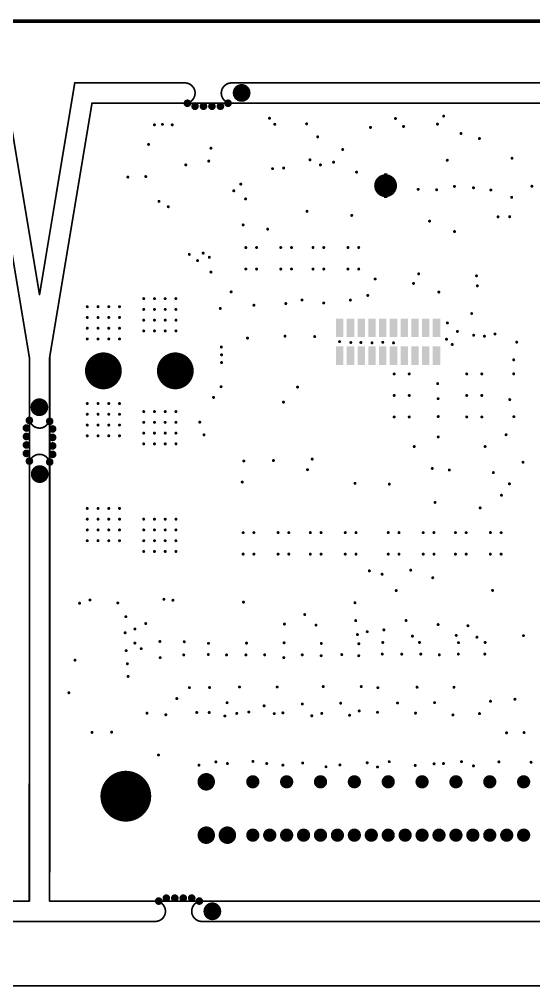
# Model space of a CAD drawing. Header units: inches. Extents: x -10 to 237, y -10 to 218.
# Drawn here: x 111.2 to 172, y -10.1 to 104.1 of the extents above; entities that cross this region are included whole.
import ezdxf

# ---------------------------------------------------------------- set-up
doc = ezdxf.new("R2010")
doc.units = ezdxf.units.IN
doc.header["$MEASUREMENT"] = 0
doc.layers.get('0').update_dxf_attribs({"color": 1})
doc.layers.add('1_DRL', color=12, linetype='Continuous')
doc.layers.add('3_GBS', color=52, linetype='Continuous')

# ---------------------------------------------------------------- blocks, each defined once
blk = doc.blocks.new('D11ROUND0_35001X0_35001')
at = {"const_width": 0.175005}
blk.add_lwpolyline([(0.087502, 0, 1), (-0.087502, 0, 1), (0.087502, 0)], format="xyb", dxfattribs=at)
blk = doc.blocks.new('D13ROUND1_1X1_1')
at = {"const_width": 0.55}
blk.add_lwpolyline([(0.275, 0, 1), (-0.275, 0, 1), (0.275, 0)], format="xyb", dxfattribs=at)
blk = doc.blocks.new('D14ROUND1_4X1_4')
at = {"const_width": 0.7}
blk.add_lwpolyline([(0.35, 0, 1), (-0.35, 0, 1), (0.35, 0)], format="xyb", dxfattribs=at)
blk = doc.blocks.new('D15ROUND1_6X1_6')
at = {"const_width": 0.8}
blk.add_lwpolyline([(0.4, 0, 1), (-0.4, 0, 1), (0.4, 0)], format="xyb", dxfattribs=at)
blk = doc.blocks.new('D16ROUND3_29999X3_29999')
at = {"const_width": 1.649995}
blk.add_lwpolyline([(0.824998, 0, 1), (-0.824998, 0, 1), (0.824998, 0)], format="xyb", dxfattribs=at)
blk = doc.blocks.new('D17ROUND4_05X4_05')
at = {"const_width": 2.025}
blk.add_lwpolyline([(1.0125, 0, 1), (-1.0125, 0, 1), (1.0125, 0)], format="xyb", dxfattribs=at)
blk = doc.blocks.new('D12ROUND0_7X0_7')
at = {"const_width": 0.35}
blk.add_lwpolyline([(0.175, 0, 1), (-0.175, 0, 1), (0.175, 0)], format="xyb", dxfattribs=at)
blk = doc.blocks.new('D19ROUND1_8X1_8')
at = {"const_width": 0.9}
blk.add_lwpolyline([(0.45, 0, 1), (-0.45, 0, 1), (0.45, 0)], format="xyb", dxfattribs=at)
blk = doc.blocks.new('D66RECTANGLE0_87118X2_19199')
blk.add_solid([(-0.43559, -1.095995), (0.43559, -1.095995), (-0.43559, 1.095995), (0.43559, 1.095995)])
blk = doc.blocks.new('D70ROUND6_00199X6_00199')
at = {"const_width": 3.000995}
blk.add_lwpolyline([(1.500498, 0, 1), (-1.500498, 0, 1), (1.500498, 0)], format="xyb", dxfattribs=at)
blk = doc.blocks.new('D71ROUND2_69999X2_69999')
at = {"const_width": 1.349995}
blk.add_lwpolyline([(0.674998, 0, 1), (-0.674998, 0, 1), (0.674998, 0)], format="xyb", dxfattribs=at)
blk = doc.blocks.new('D72ROUND2_06499X2_06499')
at = {"const_width": 1.032495}
blk.add_lwpolyline([(0.516247, 0, 1), (-0.516247, 0, 1), (0.516247, 0)], format="xyb", dxfattribs=at)
blk = doc.blocks.new('D74ROUND1_5605X1_5605')
at = {"const_width": 0.78025}
blk.add_lwpolyline([(0.390125, 0, 1), (-0.390125, 0, 1), (0.390125, 0)], format="xyb", dxfattribs=at)
blk = doc.blocks.new('D75ROUND4_35X4_35')
at = {"const_width": 2.175}
blk.add_lwpolyline([(1.0875, 0, 1), (-1.0875, 0, 1), (1.0875, 0)], format="xyb", dxfattribs=at)
blk = doc.blocks.new('D82ROUND0_9X0_9')
at = {"const_width": 0.45}
blk.add_lwpolyline([(0.225, 0, 1), (-0.225, 0, 1), (0.225, 0)], format="xyb", dxfattribs=at)
blk = doc.blocks.new('D87ROUND2_1X2_1')
at = {"const_width": 1.05}
blk.add_lwpolyline([(0.525, 0, 1), (-0.525, 0, 1), (0.525, 0)], format="xyb", dxfattribs=at)

msp = doc.modelspace()

# ---------------------------------------------------------------- linework, layer by layer
at = {"layer": '3_GBS'}
for points, const_width in [([(-9.99998, 103.86979), (237.19953, 103.86979)], 0.44), ([(-9.99998, 103.86979), (237.19953, 103.86979)], 0.2), ([(109.43163, 96.58302), (113.59731, 71.59521)], 0.2), ([(113.59731, 71.59521), (117.76301, 96.58302)], 0.2), ([(117.76301, 96.58302), (130.77474, 96.58302)], 0.2), ([(204.43459, 96.58302), (136.27473, 96.58302)], 0.2), ([(112.39985, 64.18313), (107.39862, 94.18302)], 0.2), ([(114.79987, 64.21366), (119.79603, 94.18302)], 0.2), ([(119.79603, 94.18302), (222.19338, 94.18302)], 0.2), ([(153.40729, 85.28822), (153.6525, 85.53265)], 0.01466), ([(112.39477, 0), (112.39985, 64.18313)], 0.2), ([(114.79477, 0), (114.79987, 64.21366)], 0.2), ([(114.79477, 64.18313), (114.79477, 0)], 0.2), ([(0, 0), (112.39477, 0)], 0.2), ([(111.68992, 0), (112.39477, 0)], 0.2), ([(227.18954, 0), (114.79477, 0)], 0.2), ([(92.90982, -2.4), (127.27475, -2.4)], 0.2), ([(132.77474, -2.4), (202.2046, -2.4)], 0.2), ([(-5.99999, -9.99998), (233.19953, -9.99998)], 0.2)]:
    msp.add_lwpolyline(points, dxfattribs=dict(at, const_width=const_width))
for points, const_width in [([(117.71301, 96.58302, 1), (117.81301, 96.58302, 1), (117.71301, 96.58302)], 0.1), ([(117.71301, 96.58302, 1), (117.81301, 96.58302, 1), (117.71301, 96.58302)], 0.1), ([(117.71301, 96.58302, 1), (117.81301, 96.58302, 1), (117.71301, 96.58302)], 0.1), ([(130.72474, 96.58302, 1), (130.82474, 96.58302, 1), (130.72474, 96.58302)], 0.1), ([(130.72474, 96.58302, 1), (130.82474, 96.58302, 1), (130.72474, 96.58302)], 0.1), ([(136.22473, 96.58302, 1), (136.32473, 96.58302, 1), (136.22473, 96.58302)], 0.1), ([(136.22473, 96.58302, 1), (136.32473, 96.58302, 1), (136.22473, 96.58302)], 0.1), ([(136.22473, 96.58302, 1), (136.32473, 96.58302, 1), (136.22473, 96.58302)], 0.1), ([(119.74603, 94.18302, 1), (119.84603, 94.18302, 1), (119.74603, 94.18302)], 0.1), ([(119.74603, 94.18302, 1), (119.84603, 94.18302, 1), (119.74603, 94.18302)], 0.1), ([(119.74603, 94.18302, 1), (119.84603, 94.18302, 1), (119.74603, 94.18302)], 0.1), ([(130.72474, 94.18302, 1), (130.82474, 94.18302, 1), (130.72474, 94.18302)], 0.1), ([(130.72474, 94.18302, 1), (130.82474, 94.18302, 1), (130.72474, 94.18302)], 0.1), ([(136.22473, 94.18302, 1), (136.32473, 94.18302, 1), (136.22473, 94.18302)], 0.1), ([(153.403625, 85.28822, 1), (153.410955, 85.28822, 1), (153.403625, 85.28822)], 0.00733), ([(153.648835, 85.53265, 1), (153.656165, 85.53265, 1), (153.648835, 85.53265)], 0.00733), ([(153.648835, 85.53265, 1), (153.656165, 85.53265, 1), (153.648835, 85.53265)], 0.00733), ([(113.54731, 71.59521, 1), (113.64731, 71.59521, 1), (113.54731, 71.59521)], 0.1), ([(113.54731, 71.59521, 1), (113.64731, 71.59521, 1), (113.54731, 71.59521)], 0.1), ([(113.54731, 71.59521, 1), (113.64731, 71.59521, 1), (113.54731, 71.59521)], 0.1), ([(112.34985, 64.18313, 1), (112.44985, 64.18313, 1), (112.34985, 64.18313)], 0.1), ([(112.34985, 64.18313, 1), (112.44985, 64.18313, 1), (112.34985, 64.18313)], 0.1), ([(112.34985, 64.18313, 1), (112.44985, 64.18313, 1), (112.34985, 64.18313)], 0.1), ([(114.74477, 64.18313, 1), (114.84477, 64.18313, 1), (114.74477, 64.18313)], 0.1), ([(114.74987, 64.21366, 1), (114.84987, 64.21366, 1), (114.74987, 64.21366)], 0.1), ([(114.74987, 64.21366, 1), (114.84987, 64.21366, 1), (114.74987, 64.21366)], 0.1), ([(114.74987, 64.21366, 1), (114.84987, 64.21366, 1), (114.74987, 64.21366)], 0.1), ([(112.34906, 57.03989, 1), (112.44906, 57.03989, 1), (112.34906, 57.03989)], 0.1), ([(114.74906, 57.03989, 1), (114.84906, 57.03989, 1), (114.74906, 57.03989)], 0.1), ([(112.34906, 51.5399, 1), (112.44906, 51.5399, 1), (112.34906, 51.5399)], 0.1), ([(114.74906, 51.5399, 1), (114.84906, 51.5399, 1), (114.74906, 51.5399)], 0.1), ([(111.63992, 0, 1), (111.73992, 0, 1), (111.63992, 0)], 0.1), ([(112.34477, 0, 1), (112.44477, 0, 1), (112.34477, 0)], 0.1), ([(112.34477, 0, 1), (112.44477, 0, 1), (112.34477, 0)], 0.1), ([(112.34477, 0, 1), (112.44477, 0, 1), (112.34477, 0)], 0.1), ([(112.34477, 0, 1), (112.44477, 0, 1), (112.34477, 0)], 0.1), ([(112.34477, 0, 1), (112.44477, 0, 1), (112.34477, 0)], 0.1), ([(114.74477, 0, 1), (114.84477, 0, 1), (114.74477, 0)], 0.1), ([(114.74477, 0, 1), (114.84477, 0, 1), (114.74477, 0)], 0.1), ([(114.74477, 0, 1), (114.84477, 0, 1), (114.74477, 0)], 0.1), ([(114.74477, 0, 1), (114.84477, 0, 1), (114.74477, 0)], 0.1), ([(114.74477, 0, 1), (114.84477, 0, 1), (114.74477, 0)], 0.1), ([(127.22475, 0, 1), (127.32475, 0, 1), (127.22475, 0)], 0.1), ([(132.72474, 0, 1), (132.82474, 0, 1), (132.72474, 0)], 0.1), ([(127.22475, -2.4, 1), (127.32475, -2.4, 1), (127.22475, -2.4)], 0.1), ([(127.22475, -2.4, 1), (127.32475, -2.4, 1), (127.22475, -2.4)], 0.1), ([(127.22475, -2.4, 1), (127.32475, -2.4, 1), (127.22475, -2.4)], 0.1), ([(132.72474, -2.4, 1), (132.82474, -2.4, 1), (132.72474, -2.4)], 0.1), ([(132.72474, -2.4, 1), (132.82474, -2.4, 1), (132.72474, -2.4)], 0.1)]:
    msp.add_lwpolyline(points, format="xyb", close=True, dxfattribs=dict(at, const_width=const_width))
at = {"layer": '3_GBS', "const_width": 0.2}
for points in [[(130.77474, 96.58302, -1), (130.77474, 94.18302)], [(136.27473, 96.58302, 0.414214), (135.07473, 95.38302), (135.07473, 95.38302, 0.414214), (136.27473, 94.18302)], [(112.39906, 57.03989, 0.414214), (113.59906, 55.83989), (113.59906, 55.83989, 0.414214), (114.79906, 57.03989)], [(114.79906, 51.5399, 0.414214), (113.59906, 52.7399), (113.59906, 52.7399, 0.414214), (112.39906, 51.5399)], [(127.27475, -2.4, 1), (127.27475, 0)], [(132.77474, 0, 0.414214), (131.57474, -1.2), (131.57474, -1.2, 0.414214), (132.77474, -2.4)]]:
    msp.add_lwpolyline(points, format="xyb", dxfattribs=at)
at = {"layer": '3_GBS'}
for points in [[(154.65782, 85.79639), (154.65782, 85.81135), (154.30671, 85.81135), (154.30671, 85.79639)], [(154.65782, 83.09865), (154.65782, 83.11361), (154.30671, 83.11361), (154.30671, 83.09865)]]:
    msp.add_lwpolyline(points, close=True, dxfattribs=at)

# ---------------------------------------------------------------- block references
at = {"layer": '1_DRL'}
for name, p in [('D19ROUND1_8X1_8', (137.47631, 95.40606)), ('D12ROUND0_7X0_7', (131.06931, 94.18302)), ('D12ROUND0_7X0_7', (131.96933, 93.83301)), ('D12ROUND0_7X0_7', (132.96933, 93.83301)), ('D12ROUND0_7X0_7', (133.96933, 93.83301)), ('D12ROUND0_7X0_7', (134.96933, 93.83301)), ('D12ROUND0_7X0_7', (135.86932, 94.18302)), ('D11ROUND0_35001X0_35001', (140.76881, 92.4179)), ('D11ROUND0_35001X0_35001', (155.65321, 92.38488)), ('D11ROUND0_35001X0_35001', (161.34535, 92.66936)), ('D11ROUND0_35001X0_35001', (127.17981, 91.63812)), ('D11ROUND0_35001X0_35001', (128.11961, 91.694)), ('D11ROUND0_35001X0_35001', (129.27531, 91.63812)), ('D11ROUND0_35001X0_35001', (141.39111, 91.69908)), ('D11ROUND0_35001X0_35001', (145.15285, 91.7575)), ('D11ROUND0_35001X0_35001', (152.69919, 91.33078)), ('D11ROUND0_35001X0_35001', (156.60571, 91.44508)), ('D11ROUND0_35001X0_35001', (160.61383, 91.72194)), ('D11ROUND0_35001X0_35001', (146.46095, 90.22334)), ('D11ROUND0_35001X0_35001', (163.39259, 90.61958)), ('D11ROUND0_35001X0_35001', (126.48639, 89.32926)), ('D11ROUND0_35001X0_35001', (165.57699, 90.02268)), ('D11ROUND0_35001X0_35001', (133.84985, 88.87714)), ('D11ROUND0_35001X0_35001', (149.41751, 88.72982)), ('D11ROUND0_35001X0_35001', (130.87805, 86.90864)), ('D11ROUND0_35001X0_35001', (133.59077, 87.35822)), ('D11ROUND0_35001X0_35001', (145.54909, 87.503)), ('D11ROUND0_35001X0_35001', (146.78607, 86.9061)), ('D11ROUND0_35001X0_35001', (148.34055, 87.22868)), ('D11ROUND0_35001X0_35001', (161.77207, 87.4522)), ('D11ROUND0_35001X0_35001', (169.42001, 87.6935)), ('D11ROUND0_35001X0_35001', (124.03783, 85.47354)), ('D11ROUND0_35001X0_35001', (126.14857, 85.52942)), ('D11ROUND0_35001X0_35001', (141.13203, 86.4616)), ('D11ROUND0_35001X0_35001', (142.44521, 86.5378)), ('D11ROUND0_35001X0_35001', (151.05835, 86.05266)), ('D11ROUND0_35001X0_35001', (137.37537, 84.63534)), ('D15ROUND1_6X1_6', (154.48227, 84.455)), ('D11ROUND0_35001X0_35001', (162.61789, 84.37118)), ('D11ROUND0_35001X0_35001', (171.76697, 84.38896)), ('D11ROUND0_35001X0_35001', (136.54987, 83.85048)), ('D11ROUND0_35001X0_35001', (158.33037, 84.02066)), ('D11ROUND0_35001X0_35001', (160.51477, 83.9724)), ('D11ROUND0_35001X0_35001', (164.87087, 84.20608)), ('D11ROUND0_35001X0_35001', (166.91557, 83.94192)), ('D11ROUND0_35001X0_35001', (127.71067, 82.60334)), ('D11ROUND0_35001X0_35001', (137.94433, 82.88782)), ('D11ROUND0_35001X0_35001', (169.38191, 83.07578)), ('D11ROUND0_35001X0_35001', (128.81049, 81.96834)), ('D11ROUND0_35001X0_35001', (145.19857, 81.42986)), ('D11ROUND0_35001X0_35001', (150.48431, 80.94472)), ('D11ROUND0_35001X0_35001', (137.64969, 79.8195)), ('D11ROUND0_35001X0_35001', (159.68165, 80.27162)), ('D11ROUND0_35001X0_35001', (167.76901, 80.77962)), ('D11ROUND0_35001X0_35001', (169.14569, 80.79232)), ('D11ROUND0_35001X0_35001', (140.55037, 79.32674)), ('D11ROUND0_35001X0_35001', (162.62805, 79.03972)), ('D11ROUND0_35001X0_35001', (131.29461, 76.34224)), ('D11ROUND0_35001X0_35001', (132.93037, 76.49464)), ('D11ROUND0_35001X0_35001', (137.97227, 77.1525)), ('D11ROUND0_35001X0_35001', (139.24227, 77.1525)), ('D11ROUND0_35001X0_35001', (142.09977, 77.1525)), ('D11ROUND0_35001X0_35001', (143.36977, 77.1525)), ('D11ROUND0_35001X0_35001', (145.90977, 77.1525)), ('D11ROUND0_35001X0_35001', (147.17977, 77.1525)), ('D11ROUND0_35001X0_35001', (150.03727, 77.1525)), ('D11ROUND0_35001X0_35001', (151.30727, 77.1525)), ('D11ROUND0_35001X0_35001', (132.27251, 75.60564)), ('D11ROUND0_35001X0_35001', (133.65935, 76.00188)), ('D11ROUND0_35001X0_35001', (133.84985, 74.25944)), ('D11ROUND0_35001X0_35001', (137.97227, 74.6125)), ('D11ROUND0_35001X0_35001', (139.24227, 74.6125)), ('D11ROUND0_35001X0_35001', (142.09977, 74.6125)), ('D11ROUND0_35001X0_35001', (143.36977, 74.6125)), ('D11ROUND0_35001X0_35001', (145.90977, 74.6125)), ('D11ROUND0_35001X0_35001', (147.17977, 74.6125)), ('D11ROUND0_35001X0_35001', (150.03727, 74.6125)), ('D11ROUND0_35001X0_35001', (151.30727, 74.6125)), ('D11ROUND0_35001X0_35001', (153.25545, 73.43648)), ('D11ROUND0_35001X0_35001', (157.78681, 72.92086)), ('D11ROUND0_35001X0_35001', (158.39387, 74.04354)), ('D11ROUND0_35001X0_35001', (165.22393, 73.8124)), ('D11ROUND0_35001X0_35001', (136.23237, 71.9201)), ('D11ROUND0_35001X0_35001', (160.77639, 71.8947)), ('D11ROUND0_35001X0_35001', (165.32553, 72.6313)), ('D11ROUND0_35001X0_35001', (125.90727, 71.12)), ('D11ROUND0_35001X0_35001', (127.17727, 71.12)), ('D11ROUND0_35001X0_35001', (128.44727, 71.12)), ('D11ROUND0_35001X0_35001', (129.71727, 71.12)), ('D11ROUND0_35001X0_35001', (144.60675, 70.95744)), ('D11ROUND0_35001X0_35001', (150.32175, 70.95236)), ('D11ROUND0_35001X0_35001', (152.38169, 71.49846)), ('D11ROUND0_35001X0_35001', (119.23977, 70.1675)), ('D11ROUND0_35001X0_35001', (120.50977, 70.1675)), ('D11ROUND0_35001X0_35001', (121.77977, 70.1675)), ('D11ROUND0_35001X0_35001', (123.04977, 70.1675)), ('D11ROUND0_35001X0_35001', (125.90727, 69.85)), ('D11ROUND0_35001X0_35001', (127.17727, 69.85)), ('D11ROUND0_35001X0_35001', (128.44727, 69.85)), ('D11ROUND0_35001X0_35001', (129.71727, 69.85)), ('D11ROUND0_35001X0_35001', (134.95475, 69.96176)), ('D11ROUND0_35001X0_35001', (138.92477, 70.34276)), ('D11ROUND0_35001X0_35001', (142.69667, 70.54342)), ('D11ROUND0_35001X0_35001', (147.17215, 70.60438)), ('D11ROUND0_35001X0_35001', (119.23977, 68.8975)), ('D11ROUND0_35001X0_35001', (120.50977, 68.8975)), ('D11ROUND0_35001X0_35001', (121.77977, 68.8975)), ('D11ROUND0_35001X0_35001', (123.04977, 68.8975)), ('D11ROUND0_35001X0_35001', (125.90727, 68.58)), ('D11ROUND0_35001X0_35001', (127.17727, 68.58)), ('D11ROUND0_35001X0_35001', (128.44727, 68.58)), ('D11ROUND0_35001X0_35001', (129.71727, 68.58)), ('D11ROUND0_35001X0_35001', (164.65243, 69.35724)), ('D11ROUND0_35001X0_35001', (119.23977, 67.6275)), ('D11ROUND0_35001X0_35001', (120.50977, 67.6275)), ('D11ROUND0_35001X0_35001', (121.77977, 67.6275)), ('D11ROUND0_35001X0_35001', (123.04977, 67.6275)), ('D11ROUND0_35001X0_35001', (125.90727, 67.31)), ('D11ROUND0_35001X0_35001', (127.17727, 67.31)), ('D11ROUND0_35001X0_35001', (128.44727, 67.31)), ('D11ROUND0_35001X0_35001', (129.71727, 67.31)), ('D11ROUND0_35001X0_35001', (161.78731, 68.24726)), ('D11ROUND0_35001X0_35001', (162.96587, 67.25412)), ('D11ROUND0_35001X0_35001', (119.23977, 66.3575)), ('D11ROUND0_35001X0_35001', (120.50977, 66.3575)), ('D11ROUND0_35001X0_35001', (121.77977, 66.3575)), ('D11ROUND0_35001X0_35001', (123.04977, 66.3575)), ('D11ROUND0_35001X0_35001', (138.17293, 66.46418)), ('D11ROUND0_35001X0_35001', (142.60015, 66.69532)), ('D11ROUND0_35001X0_35001', (146.10789, 66.63944)), ('D11ROUND0_35001X0_35001', (161.68063, 66.32702)), ('D11ROUND0_35001X0_35001', (164.88865, 66.79692)), ('D11ROUND0_35001X0_35001', (166.16119, 66.68516)), ('D11ROUND0_35001X0_35001', (167.40833, 66.94424)), ('D11ROUND0_35001X0_35001', (135.07921, 65.405)), ('D11ROUND0_35001X0_35001', (149.04921, 66.04254)), ('D11ROUND0_35001X0_35001', (150.37763, 65.94094)), ('D11ROUND0_35001X0_35001', (151.56635, 65.94094)), ('D11ROUND0_35001X0_35001', (152.87953, 65.89776)), ('D11ROUND0_35001X0_35001', (154.14953, 65.9638)), ('D11ROUND0_35001X0_35001', (155.41953, 65.89776)), ('D11ROUND0_35001X0_35001', (162.36135, 65.7098)), ('D11ROUND0_35001X0_35001', (169.97373, 65.97904)), ('D17ROUND4_05X4_05', (121.14223, 62.59576)), ('D17ROUND4_05X4_05', (129.64107, 62.59576)), ('D11ROUND0_35001X0_35001', (135.10461, 64.48552)), ('D11ROUND0_35001X0_35001', (169.61559, 63.88862)), ('D11ROUND0_35001X0_35001', (135.10461, 63.57112)), ('D11ROUND0_35001X0_35001', (155.49827, 62.23)), ('D11ROUND0_35001X0_35001', (157.27627, 62.23)), ('D11ROUND0_35001X0_35001', (164.07077, 62.23)), ('D11ROUND0_35001X0_35001', (165.84877, 62.23)), ('D11ROUND0_35001X0_35001', (169.61305, 62.24778)), ('D11ROUND0_35001X0_35001', (135.04365, 60.72124)), ('D11ROUND0_35001X0_35001', (144.08605, 60.6806)), ('D11ROUND0_35001X0_35001', (160.63415, 61.087)), ('D11ROUND0_35001X0_35001', (134.15465, 59.45886)), ('D11ROUND0_35001X0_35001', (155.49827, 59.69)), ('D11ROUND0_35001X0_35001', (157.27627, 59.69)), ('D11ROUND0_35001X0_35001', (160.68495, 59.309)), ('D11ROUND0_35001X0_35001', (164.07077, 59.69)), ('D11ROUND0_35001X0_35001', (165.84877, 59.69)), ('D19ROUND1_8X1_8', (113.57808, 58.30311)), ('D11ROUND0_35001X0_35001', (119.23977, 58.7375)), ('D11ROUND0_35001X0_35001', (120.50977, 58.7375)), ('D11ROUND0_35001X0_35001', (121.77977, 58.7375)), ('D11ROUND0_35001X0_35001', (123.04977, 58.7375)), ('D11ROUND0_35001X0_35001', (142.41727, 58.9026)), ('D11ROUND0_35001X0_35001', (169.15077, 59.20232)), ('D12ROUND0_7X0_7', (112.39906, 56.7453)), ('D11ROUND0_35001X0_35001', (119.23977, 57.4675)), ('D11ROUND0_35001X0_35001', (120.50977, 57.4675)), ('D11ROUND0_35001X0_35001', (121.77977, 57.4675)), ('D11ROUND0_35001X0_35001', (123.04977, 57.4675)), ('D11ROUND0_35001X0_35001', (125.90727, 57.785)), ('D11ROUND0_35001X0_35001', (127.17727, 57.785)), ('D11ROUND0_35001X0_35001', (128.44727, 57.785)), ('D11ROUND0_35001X0_35001', (129.71727, 57.785)), ('D11ROUND0_35001X0_35001', (155.49827, 57.15)), ('D11ROUND0_35001X0_35001', (157.27627, 57.15)), ('D11ROUND0_35001X0_35001', (160.70527, 57.19826)), ('D11ROUND0_35001X0_35001', (164.07077, 57.15)), ('D11ROUND0_35001X0_35001', (165.84877, 57.15)), ('D11ROUND0_35001X0_35001', (169.63337, 57.18302)), ('D12ROUND0_7X0_7', (112.04908, 55.8453)), ('D12ROUND0_7X0_7', (114.79906, 56.63448)), ('D12ROUND0_7X0_7', (115.14907, 55.73448)), ('D11ROUND0_35001X0_35001', (119.23977, 56.1975)), ('D11ROUND0_35001X0_35001', (120.50977, 56.1975)), ('D11ROUND0_35001X0_35001', (121.77977, 56.1975)), ('D11ROUND0_35001X0_35001', (123.04977, 56.1975)), ('D11ROUND0_35001X0_35001', (125.90727, 56.515)), ('D11ROUND0_35001X0_35001', (127.17727, 56.515)), ('D11ROUND0_35001X0_35001', (128.44727, 56.515)), ('D11ROUND0_35001X0_35001', (129.71727, 56.515)), ('D11ROUND0_35001X0_35001', (132.52905, 56.53532)), ('D12ROUND0_7X0_7', (112.04908, 54.84531)), ('D12ROUND0_7X0_7', (115.14907, 54.73449)), ('D11ROUND0_35001X0_35001', (119.23977, 54.9275)), ('D11ROUND0_35001X0_35001', (120.50977, 54.9275)), ('D11ROUND0_35001X0_35001', (121.77977, 54.9275)), ('D11ROUND0_35001X0_35001', (123.04977, 54.9275)), ('D11ROUND0_35001X0_35001', (125.90727, 55.245)), ('D11ROUND0_35001X0_35001', (127.17727, 55.245)), ('D11ROUND0_35001X0_35001', (128.44727, 55.245)), ('D11ROUND0_35001X0_35001', (129.71727, 55.245)), ('D11ROUND0_35001X0_35001', (133.02689, 55.0418)), ('D11ROUND0_35001X0_35001', (160.70527, 54.79034)), ('D11ROUND0_35001X0_35001', (168.71643, 55.0545)), ('D12ROUND0_7X0_7', (112.04908, 53.84531)), ('D12ROUND0_7X0_7', (115.14907, 53.73449)), ('D11ROUND0_35001X0_35001', (125.90727, 53.975)), ('D11ROUND0_35001X0_35001', (127.17727, 53.975)), ('D11ROUND0_35001X0_35001', (128.44727, 53.975)), ('D11ROUND0_35001X0_35001', (129.71727, 53.975)), ('D11ROUND0_35001X0_35001', (157.86555, 53.6575)), ('D11ROUND0_35001X0_35001', (166.23739, 53.6575)), ('D12ROUND0_7X0_7', (112.04908, 52.84531)), ('D12ROUND0_7X0_7', (115.14907, 52.73449)), ('D12ROUND0_7X0_7', (112.39909, 51.94531)), ('D12ROUND0_7X0_7', (114.79906, 51.83447)), ('D11ROUND0_35001X0_35001', (137.73605, 51.94808)), ('D11ROUND0_35001X0_35001', (141.23617, 52.00904)), ('D11ROUND0_35001X0_35001', (145.81579, 52.17922)), ('D11ROUND0_35001X0_35001', (170.72049, 51.80584)), ('D19ROUND1_8X1_8', (113.62548, 50.40851)), ('D11ROUND0_35001X0_35001', (145.25699, 50.927)), ('D11ROUND0_35001X0_35001', (159.99915, 51.07432)), ('D11ROUND0_35001X0_35001', (162.01591, 50.8889)), ('D11ROUND0_35001X0_35001', (167.21275, 50.5841)), ('D11ROUND0_35001X0_35001', (137.54809, 49.4665)), ('D11ROUND0_35001X0_35001', (150.87293, 49.3141)), ('D11ROUND0_35001X0_35001', (154.92423, 49.2125)), ('D11ROUND0_35001X0_35001', (169.12029, 49.25822)), ('D11ROUND0_35001X0_35001', (168.17287, 47.90948)), ('D11ROUND0_35001X0_35001', (160.32427, 47.0662)), ('D11ROUND0_35001X0_35001', (119.23977, 46.355)), ('D11ROUND0_35001X0_35001', (120.50977, 46.355)), ('D11ROUND0_35001X0_35001', (121.77977, 46.355)), ('D11ROUND0_35001X0_35001', (123.04977, 46.355)), ('D11ROUND0_35001X0_35001', (165.65319, 46.41342)), ('D11ROUND0_35001X0_35001', (119.23977, 45.085)), ('D11ROUND0_35001X0_35001', (120.50977, 45.085)), ('D11ROUND0_35001X0_35001', (121.77977, 45.085)), ('D11ROUND0_35001X0_35001', (123.04977, 45.085)), ('D11ROUND0_35001X0_35001', (125.90727, 45.085)), ('D11ROUND0_35001X0_35001', (127.17727, 45.085)), ('D11ROUND0_35001X0_35001', (128.44727, 45.085)), ('D11ROUND0_35001X0_35001', (129.71727, 45.085)), ('D11ROUND0_35001X0_35001', (119.23977, 43.815)), ('D11ROUND0_35001X0_35001', (120.50977, 43.815)), ('D11ROUND0_35001X0_35001', (121.77977, 43.815)), ('D11ROUND0_35001X0_35001', (123.04977, 43.815)), ('D11ROUND0_35001X0_35001', (125.90727, 43.815)), ('D11ROUND0_35001X0_35001', (127.17727, 43.815)), ('D11ROUND0_35001X0_35001', (128.44727, 43.815)), ('D11ROUND0_35001X0_35001', (129.71727, 43.815)), ('D11ROUND0_35001X0_35001', (137.65477, 43.4975)), ('D11ROUND0_35001X0_35001', (138.92477, 43.4975)), ('D11ROUND0_35001X0_35001', (141.78227, 43.4975)), ('D11ROUND0_35001X0_35001', (143.05227, 43.4975)), ('D11ROUND0_35001X0_35001', (145.59227, 43.4975)), ('D11ROUND0_35001X0_35001', (146.86227, 43.4975)), ('D11ROUND0_35001X0_35001', (149.71977, 43.4975)), ('D11ROUND0_35001X0_35001', (150.98977, 43.4975)), ('D11ROUND0_35001X0_35001', (154.79977, 43.4975)), ('D11ROUND0_35001X0_35001', (156.06977, 43.4975)), ('D11ROUND0_35001X0_35001', (158.92727, 43.4975)), ('D11ROUND0_35001X0_35001', (160.19727, 43.4975)), ('D11ROUND0_35001X0_35001', (162.73727, 43.4975)), ('D11ROUND0_35001X0_35001', (164.00727, 43.4975)), ('D11ROUND0_35001X0_35001', (166.86477, 43.4975)), ('D11ROUND0_35001X0_35001', (168.13477, 43.4975)), ('D11ROUND0_35001X0_35001', (119.23977, 42.545)), ('D11ROUND0_35001X0_35001', (120.50977, 42.545)), ('D11ROUND0_35001X0_35001', (121.77977, 42.545)), ('D11ROUND0_35001X0_35001', (123.04977, 42.545)), ('D11ROUND0_35001X0_35001', (125.90727, 42.545)), ('D11ROUND0_35001X0_35001', (127.17727, 42.545)), ('D11ROUND0_35001X0_35001', (128.44727, 42.545)), ('D11ROUND0_35001X0_35001', (129.71727, 42.545)), ('D11ROUND0_35001X0_35001', (125.90727, 41.275)), ('D11ROUND0_35001X0_35001', (127.17727, 41.275)), ('D11ROUND0_35001X0_35001', (128.44727, 41.275)), ('D11ROUND0_35001X0_35001', (129.71727, 41.275)), ('D11ROUND0_35001X0_35001', (137.65477, 40.9575)), ('D11ROUND0_35001X0_35001', (138.92477, 40.9575)), ('D11ROUND0_35001X0_35001', (141.78227, 40.9575)), ('D11ROUND0_35001X0_35001', (143.05227, 40.9575)), ('D11ROUND0_35001X0_35001', (145.59227, 40.9575)), ('D11ROUND0_35001X0_35001', (146.86227, 40.9575)), ('D11ROUND0_35001X0_35001', (149.71977, 40.9575)), ('D11ROUND0_35001X0_35001', (150.98977, 40.9575)), ('D11ROUND0_35001X0_35001', (154.79977, 40.9575)), ('D11ROUND0_35001X0_35001', (156.06977, 40.9575)), ('D11ROUND0_35001X0_35001', (158.92727, 40.9575)), ('D11ROUND0_35001X0_35001', (160.19727, 40.9575)), ('D11ROUND0_35001X0_35001', (162.73727, 40.9575)), ('D11ROUND0_35001X0_35001', (164.00727, 40.9575)), ('D11ROUND0_35001X0_35001', (166.86477, 40.9575)), ('D11ROUND0_35001X0_35001', (168.13477, 40.9575)), ('D11ROUND0_35001X0_35001', (152.56965, 38.98392)), ('D11ROUND0_35001X0_35001', (157.44899, 39.0652)), ('D11ROUND0_35001X0_35001', (154.06825, 38.58514)), ('D11ROUND0_35001X0_35001', (160.05249, 38.1762)), ('D11ROUND0_35001X0_35001', (155.73957, 36.65982)), ('D11ROUND0_35001X0_35001', (167.12639, 36.68014)), ('D11ROUND0_35001X0_35001', (119.55727, 35.54476)), ('D11ROUND0_35001X0_35001', (128.29487, 35.62604)), ('D11ROUND0_35001X0_35001', (129.35913, 35.51174)), ('D11ROUND0_35001X0_35001', (137.69287, 35.2933)), ('D11ROUND0_35001X0_35001', (118.32537, 35.16122)), ('D11ROUND0_35001X0_35001', (122.84403, 35.19424)), ('D11ROUND0_35001X0_35001', (150.86785, 35.22218)), ('D11ROUND0_35001X0_35001', (123.79399, 33.57626)), ('D11ROUND0_35001X0_35001', (144.92679, 33.82518)), ('D11ROUND0_35001X0_35001', (150.94913, 33.11144)), ('D11ROUND0_35001X0_35001', (156.90035, 33.11906)), ('D11ROUND0_35001X0_35001', (124.87095, 32.12084)), ('D11ROUND0_35001X0_35001', (126.14349, 32.76346)), ('D11ROUND0_35001X0_35001', (142.52903, 32.7025)), ('D11ROUND0_35001X0_35001', (146.26283, 32.58058)), ('D11ROUND0_35001X0_35001', (152.31311, 31.8008)), ('D11ROUND0_35001X0_35001', (154.28161, 32.0167)), ('D11ROUND0_35001X0_35001', (160.69003, 32.64408)), ('D11ROUND0_35001X0_35001', (164.21301, 32.50946)), ('D11ROUND0_35001X0_35001', (123.71271, 31.67888)), ('D11ROUND0_35001X0_35001', (151.15233, 31.46044)), ('D11ROUND0_35001X0_35001', (157.65727, 31.27502)), ('D11ROUND0_35001X0_35001', (162.82871, 31.369)), ('D11ROUND0_35001X0_35001', (165.27727, 31.1531)), ('D11ROUND0_35001X0_35001', (170.76875, 31.33344)), ('D11ROUND0_35001X0_35001', (123.83463, 29.56814)), ('D11ROUND0_35001X0_35001', (124.86841, 30.45714)), ('D11ROUND0_35001X0_35001', (125.61517, 29.79928)), ('D11ROUND0_35001X0_35001', (127.81735, 30.64764)), ('D11ROUND0_35001X0_35001', (130.70279, 30.6197)), ('D11ROUND0_35001X0_35001', (133.56537, 30.4292)), ('D11ROUND0_35001X0_35001', (138.05355, 30.4546)), ('D11ROUND0_35001X0_35001', (142.49093, 30.4927)), ('D11ROUND0_35001X0_35001', (146.89021, 30.41904)), ('D11ROUND0_35001X0_35001', (151.32251, 30.37586)), ('D11ROUND0_35001X0_35001', (154.15207, 30.5308)), ('D11ROUND0_35001X0_35001', (158.48785, 30.5308)), ('D11ROUND0_35001X0_35001', (163.09287, 30.5054)), ('D11ROUND0_35001X0_35001', (166.24755, 30.5308)), ('D11ROUND0_35001X0_35001', (117.78689, 28.44292)), ('D11ROUND0_35001X0_35001', (127.85037, 28.7401)), ('D11ROUND0_35001X0_35001', (130.63167, 29.0576)), ('D11ROUND0_35001X0_35001', (133.53997, 29.11094)), ('D11ROUND0_35001X0_35001', (135.69389, 29.0576)), ('D11ROUND0_35001X0_35001', (137.98497, 29.06268)), ('D11ROUND0_35001X0_35001', (140.19477, 29.0703)), ('D11ROUND0_35001X0_35001', (142.45537, 28.7401)), ('D11ROUND0_35001X0_35001', (144.63977, 29.0703)), ('D11ROUND0_35001X0_35001', (146.87497, 28.9687)), ('D11ROUND0_35001X0_35001', (149.30067, 29.0957)), ('D11ROUND0_35001X0_35001', (151.30981, 28.9687)), ('D11ROUND0_35001X0_35001', (154.09365, 29.1592)), ('D11ROUND0_35001X0_35001', (156.38981, 29.15158)), ('D11ROUND0_35001X0_35001', (158.63771, 29.1592)), ('D11ROUND0_35001X0_35001', (160.83227, 29.0703)), ('D11ROUND0_35001X0_35001', (163.07763, 29.1592)), ('D11ROUND0_35001X0_35001', (166.20437, 29.1592)), ('D11ROUND0_35001X0_35001', (123.97687, 28.0162)), ('D11ROUND0_35001X0_35001', (124.06069, 26.52522)), ('D11ROUND0_35001X0_35001', (131.30477, 25.1968)), ('D11ROUND0_35001X0_35001', (133.68729, 25.21204)), ('D11ROUND0_35001X0_35001', (137.21789, 25.273)), ('D11ROUND0_35001X0_35001', (141.67305, 25.273)), ('D11ROUND0_35001X0_35001', (147.11627, 25.3238)), ('D11ROUND0_35001X0_35001', (151.61207, 25.3238)), ('D11ROUND0_35001X0_35001', (153.57041, 25.19426)), ('D11ROUND0_35001X0_35001', (158.20083, 25.25014)), ('D11ROUND0_35001X0_35001', (162.56455, 25.24252)), ('D11ROUND0_35001X0_35001', (117.06553, 24.59482)), ('D11ROUND0_35001X0_35001', (129.82141, 23.90902)), ('D11ROUND0_35001X0_35001', (169.76291, 23.8252)), ('D11ROUND0_35001X0_35001', (135.75231, 23.42134)), ('D11ROUND0_35001X0_35001', (140.13127, 23.0505)), ('D11ROUND0_35001X0_35001', (144.64485, 23.26894)), ('D11ROUND0_35001X0_35001', (149.17367, 23.36546)), ('D11ROUND0_35001X0_35001', (155.89451, 23.38578)), ('D11ROUND0_35001X0_35001', (160.27347, 23.42642)), ('D11ROUND0_35001X0_35001', (166.87747, 23.58898)), ('D11ROUND0_35001X0_35001', (126.29335, 22.17928)), ('D11ROUND0_35001X0_35001', (128.51839, 21.99894)), ('D11ROUND0_35001X0_35001', (132.18107, 22.26564)), ('D11ROUND0_35001X0_35001', (133.64919, 22.26564)), ('D11ROUND0_35001X0_35001', (135.48815, 21.84908)), ('D11ROUND0_35001X0_35001', (136.89785, 22.15896)), ('D11ROUND0_35001X0_35001', (138.32279, 22.31898)), ('D11ROUND0_35001X0_35001', (141.33269, 22.12848)), ('D11ROUND0_35001X0_35001', (142.34615, 22.22246)), ('D11ROUND0_35001X0_35001', (145.76499, 21.87448)), ('D11ROUND0_35001X0_35001', (146.93847, 22.15896)), ('D11ROUND0_35001X0_35001', (150.23031, 21.93798)), ('D11ROUND0_35001X0_35001', (151.37077, 22.44598)), ('D11ROUND0_35001X0_35001', (153.52977, 22.28596)), ('D11ROUND0_35001X0_35001', (158.02049, 22.19198)), ('D11ROUND0_35001X0_35001', (162.44263, 21.97608)), ('D11ROUND0_35001X0_35001', (165.57953, 22.13356)), ('D11ROUND0_35001X0_35001', (119.79603, 19.91868)), ('D11ROUND0_35001X0_35001', (122.11505, 19.94408)), ('D11ROUND0_35001X0_35001', (168.77739, 19.86534)), ('D11ROUND0_35001X0_35001', (170.83987, 19.89074)), ('D11ROUND0_35001X0_35001', (127.65733, 17.24914)), ('D11ROUND0_35001X0_35001', (132.43507, 16.04772)), ('D11ROUND0_35001X0_35001', (134.43405, 16.42872)), ('D11ROUND0_35001X0_35001', (135.79549, 16.23568)), ('D11ROUND0_35001X0_35001', (138.81555, 16.49222)), ('D11ROUND0_35001X0_35001', (140.44115, 16.23822)), ('D11ROUND0_35001X0_35001', (142.34615, 16.04772)), ('D11ROUND0_35001X0_35001', (144.68803, 16.30172)), ('D11ROUND0_35001X0_35001', (147.44393, 15.85722)), ('D11ROUND0_35001X0_35001', (149.08985, 16.07312)), ('D11ROUND0_35001X0_35001', (152.31057, 16.3322)), ('D11ROUND0_35001X0_35001', (153.52977, 15.83182)), ('D11ROUND0_35001X0_35001', (154.91661, 16.4592)), ('D11ROUND0_35001X0_35001', (157.97985, 16.00962)), ('D11ROUND0_35001X0_35001', (160.21251, 16.20774)), ('D11ROUND0_35001X0_35001', (161.32249, 16.23822)), ('D11ROUND0_35001X0_35001', (163.45101, 16.46174)), ('D11ROUND0_35001X0_35001', (164.86579, 15.95628)), ('D11ROUND0_35001X0_35001', (167.87315, 16.43888)), ('D11ROUND0_35001X0_35001', (171.66791, 16.38808)), ('D16ROUND3_29999X3_29999', (123.79399, 12.3825)), ('D14ROUND1_4X1_4', (133.29613, 14.08176)), ('D13ROUND1_1X1_1', (138.79523, 14.08176)), ('D13ROUND1_1X1_1', (142.79573, 14.08176)), ('D13ROUND1_1X1_1', (146.79369, 14.08176)), ('D13ROUND1_1X1_1', (150.79419, 14.08176)), ('D13ROUND1_1X1_1', (154.79469, 14.08176)), ('D13ROUND1_1X1_1', (158.79519, 14.08176)), ('D13ROUND1_1X1_1', (162.79569, 14.08176)), ('D13ROUND1_1X1_1', (166.79365, 14.08176)), ('D13ROUND1_1X1_1', (170.79415, 14.08176)), ('D14ROUND1_4X1_4', (133.29613, 7.78256)), ('D14ROUND1_4X1_4', (135.79549, 7.78256)), ('D13ROUND1_1X1_1', (138.79523, 7.78256)), ('D13ROUND1_1X1_1', (140.79421, 7.78256)), ('D13ROUND1_1X1_1', (142.79573, 7.78256)), ('D13ROUND1_1X1_1', (144.79471, 7.78256)), ('D13ROUND1_1X1_1', (146.79369, 7.78256)), ('D13ROUND1_1X1_1', (148.79521, 7.78256)), ('D13ROUND1_1X1_1', (150.79419, 7.78256)), ('D13ROUND1_1X1_1', (152.79571, 7.78256)), ('D13ROUND1_1X1_1', (154.79469, 7.78256)), ('D13ROUND1_1X1_1', (156.79367, 7.78256)), ('D13ROUND1_1X1_1', (158.79519, 7.78256)), ('D13ROUND1_1X1_1', (160.79417, 7.78256)), ('D13ROUND1_1X1_1', (162.79569, 7.78256)), ('D13ROUND1_1X1_1', (164.79467, 7.78256)), ('D13ROUND1_1X1_1', (166.79365, 7.78256)), ('D13ROUND1_1X1_1', (168.79517, 7.78256)), ('D13ROUND1_1X1_1', (170.79415, 7.78256)), ('D12ROUND0_7X0_7', (127.68016, 0)), ('D12ROUND0_7X0_7', (128.58016, 0.35001)), ('D12ROUND0_7X0_7', (129.58016, 0.35001)), ('D12ROUND0_7X0_7', (130.58016, 0.35001)), ('D12ROUND0_7X0_7', (131.58015, 0.35001)), ('D12ROUND0_7X0_7', (132.48015, 0)), ('D19ROUND1_8X1_8', (134.0169, -1.20495))]:
    msp.add_blockref(name, p, dxfattribs=at)
at = {"layer": '3_GBS'}
for name, p in [('D87ROUND2_1X2_1', (137.47631, 95.40606)), ('D82ROUND0_9X0_9', (131.06931, 94.18302)), ('D82ROUND0_9X0_9', (131.96933, 93.83301)), ('D82ROUND0_9X0_9', (132.96933, 93.83301)), ('D82ROUND0_9X0_9', (133.96933, 93.83301)), ('D82ROUND0_9X0_9', (134.96933, 93.83301)), ('D82ROUND0_9X0_9', (135.86932, 94.18302)), ('D71ROUND2_69999X2_69999', (154.48227, 84.455)), ('D66RECTANGLE0_87118X2_19199', (149.06953, 67.67322)), ('D66RECTANGLE0_87118X2_19199', (150.33953, 67.67322)), ('D66RECTANGLE0_87118X2_19199', (151.60953, 67.67322)), ('D66RECTANGLE0_87118X2_19199', (152.87953, 67.67322)), ('D66RECTANGLE0_87118X2_19199', (154.14953, 67.67322)), ('D66RECTANGLE0_87118X2_19199', (155.41953, 67.67322)), ('D66RECTANGLE0_87118X2_19199', (156.68953, 67.67322)), ('D66RECTANGLE0_87118X2_19199', (157.95953, 67.67322)), ('D66RECTANGLE0_87118X2_19199', (159.22953, 67.67322)), ('D66RECTANGLE0_87118X2_19199', (160.49953, 67.67322)), ('D66RECTANGLE0_87118X2_19199', (149.06953, 64.37376)), ('D66RECTANGLE0_87118X2_19199', (150.33953, 64.37376)), ('D66RECTANGLE0_87118X2_19199', (151.60953, 64.37376)), ('D66RECTANGLE0_87118X2_19199', (152.87953, 64.37376)), ('D66RECTANGLE0_87118X2_19199', (154.14953, 64.37376)), ('D66RECTANGLE0_87118X2_19199', (155.41953, 64.37376)), ('D66RECTANGLE0_87118X2_19199', (156.68953, 64.37376)), ('D66RECTANGLE0_87118X2_19199', (157.95953, 64.37376)), ('D66RECTANGLE0_87118X2_19199', (159.22953, 64.37376)), ('D66RECTANGLE0_87118X2_19199', (160.49953, 64.37376)), ('D75ROUND4_35X4_35', (121.14223, 62.59576)), ('D75ROUND4_35X4_35', (129.64107, 62.59576)), ('D87ROUND2_1X2_1', (113.57808, 58.30311)), ('D82ROUND0_9X0_9', (112.39906, 56.7453)), ('D82ROUND0_9X0_9', (112.04908, 55.8453)), ('D82ROUND0_9X0_9', (114.79906, 56.63448)), ('D82ROUND0_9X0_9', (115.14907, 55.73448)), ('D82ROUND0_9X0_9', (112.04908, 54.84531)), ('D82ROUND0_9X0_9', (115.14907, 54.73449)), ('D82ROUND0_9X0_9', (112.04908, 53.84531)), ('D82ROUND0_9X0_9', (115.14907, 53.73449)), ('D82ROUND0_9X0_9', (112.04908, 52.84531)), ('D82ROUND0_9X0_9', (115.14907, 52.73449)), ('D82ROUND0_9X0_9', (112.39909, 51.94531)), ('D87ROUND2_1X2_1', (113.62548, 50.40851)), ('D82ROUND0_9X0_9', (114.79906, 51.83447)), ('D70ROUND6_00199X6_00199', (123.79399, 12.3825)), ('D72ROUND2_06499X2_06499', (133.29613, 14.08176)), ('D74ROUND1_5605X1_5605', (138.79523, 14.08176)), ('D74ROUND1_5605X1_5605', (142.79573, 14.08176)), ('D74ROUND1_5605X1_5605', (146.79369, 14.08176)), ('D74ROUND1_5605X1_5605', (150.79419, 14.08176)), ('D74ROUND1_5605X1_5605', (154.79469, 14.08176)), ('D74ROUND1_5605X1_5605', (158.79519, 14.08176)), ('D74ROUND1_5605X1_5605', (162.79569, 14.08176)), ('D74ROUND1_5605X1_5605', (166.79365, 14.08176)), ('D74ROUND1_5605X1_5605', (170.79415, 14.08176)), ('D72ROUND2_06499X2_06499', (133.29613, 7.78256)), ('D72ROUND2_06499X2_06499', (135.79549, 7.78256)), ('D74ROUND1_5605X1_5605', (138.79523, 7.78256)), ('D74ROUND1_5605X1_5605', (140.79421, 7.78256)), ('D74ROUND1_5605X1_5605', (142.79573, 7.78256)), ('D74ROUND1_5605X1_5605', (144.79471, 7.78256)), ('D74ROUND1_5605X1_5605', (146.79369, 7.78256)), ('D74ROUND1_5605X1_5605', (148.79521, 7.78256)), ('D74ROUND1_5605X1_5605', (150.79419, 7.78256)), ('D74ROUND1_5605X1_5605', (152.79571, 7.78256)), ('D74ROUND1_5605X1_5605', (154.79469, 7.78256)), ('D74ROUND1_5605X1_5605', (156.79367, 7.78256)), ('D74ROUND1_5605X1_5605', (158.79519, 7.78256)), ('D74ROUND1_5605X1_5605', (160.79417, 7.78256)), ('D74ROUND1_5605X1_5605', (162.79569, 7.78256)), ('D74ROUND1_5605X1_5605', (164.79467, 7.78256)), ('D74ROUND1_5605X1_5605', (166.79365, 7.78256)), ('D74ROUND1_5605X1_5605', (168.79517, 7.78256)), ('D74ROUND1_5605X1_5605', (170.79415, 7.78256)), ('D82ROUND0_9X0_9', (127.68016, 0)), ('D82ROUND0_9X0_9', (128.58016, 0.35001)), ('D82ROUND0_9X0_9', (129.58016, 0.35001)), ('D82ROUND0_9X0_9', (130.58016, 0.35001)), ('D82ROUND0_9X0_9', (131.58015, 0.35001)), ('D82ROUND0_9X0_9', (132.48015, 0)), ('D87ROUND2_1X2_1', (134.0169, -1.20495))]:
    msp.add_blockref(name, p, dxfattribs=at)

doc.saveas('drawing.dxf')
